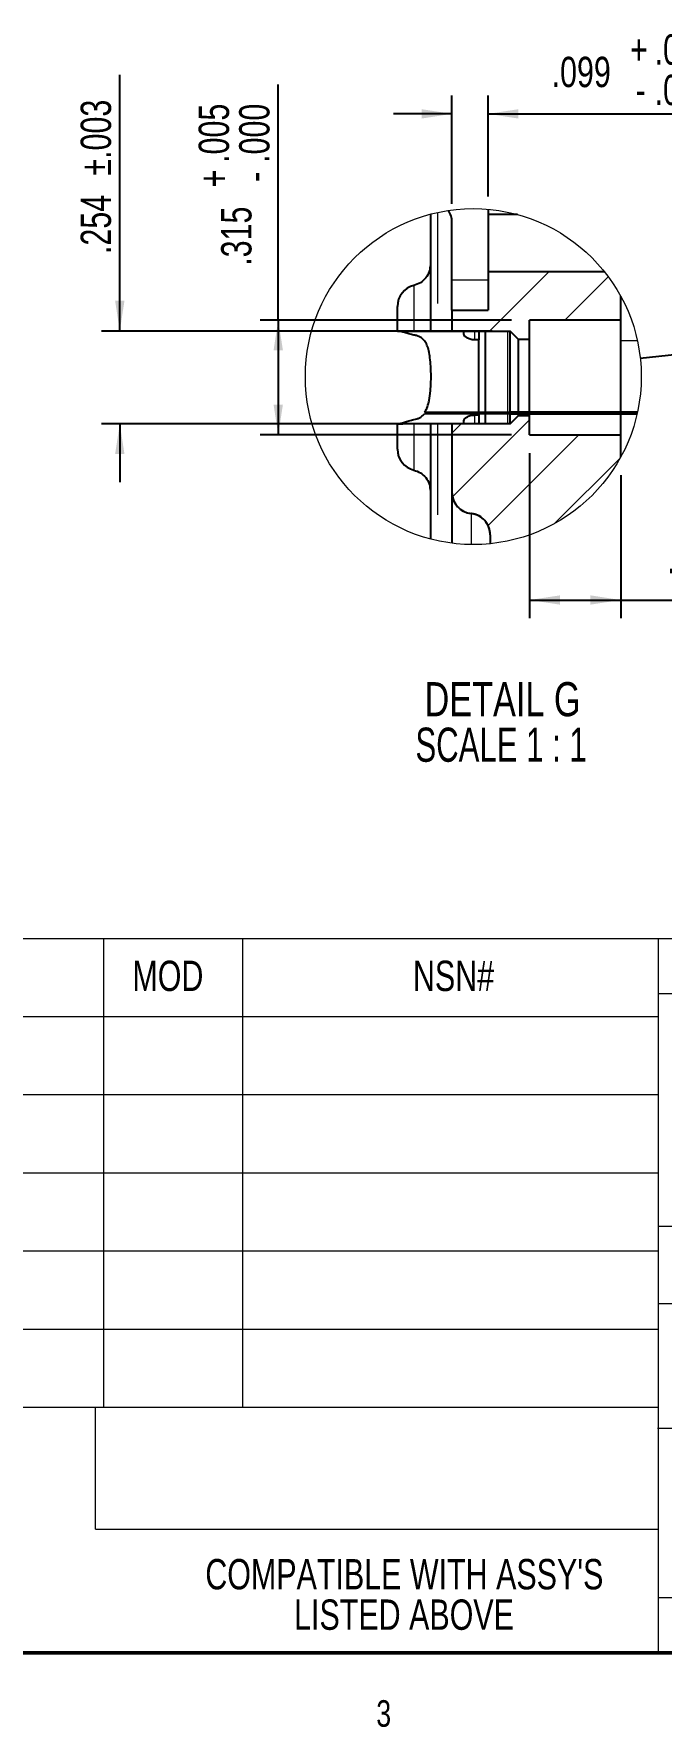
# Model space of a CAD drawing. Header units: inches. Extents: x 0.2 to 16.8, y 0.2 to 10.8.
# Drawn here: x 8.955 to 10.678, y 0.296 to 4.947 of the extents above; entities that cross this region are included whole.
import ezdxf

# ---------------------------------------------------------------- set-up
doc = ezdxf.new("R2010")
doc.units = ezdxf.units.IN
doc.header["$MEASUREMENT"] = 0
doc.linetypes.add('PHANTOM', pattern=[0.5, 0.25, -0.05, 0.05, -0.05, 0.05, -0.05])
doc.layers.add('FORMAT', color=7, linetype='Continuous')
doc.styles.add('SLDTEXTSTYLE0', font='TXT', dxfattribs={"width": 0.75})
doc.styles.add('SLDTEXTSTYLE3', font='TXT', dxfattribs={"width": 0.681818})
doc.dimstyles.new('SLDDIMSTYLE12', dxfattribs={"dimtxt": 0.18, "dimasz": 0.083333, "dimexe": 0, "dimexo": 0.0625, "dimgap": 0, "dimtad": 0, "dimtih": 1, "dimtoh": 1, "dimdec": 0, "dimrnd": 1e-09, "dimzin": 0, "dimdsep": 46, "dimtxsty": 'Standard', "dimblk1": 'NONE', "dimblk2": 'NONE', "dimsah": 1, "dimcen": 0.09, "dimadec": 0, "dimazin": 0, "dimtfac": 0.083333, "dimtdec": 0, "dimtofl": 0, "dimtmove": 0, "dimatfit": 3, "dimldrblk": 'NONE', "dimfxl": 1, "dimfrac": 2, "dimtolj": 1, "dimtzin": 0, "dimarcsym": 0})
doc.dimstyles.new('SLDDIMSTYLE49', dxfattribs={"dimtxt": 0.083333, "dimasz": 0.083333, "dimexe": 0, "dimexo": 0.0625, "dimgap": 0.020833, "dimtad": 2, "dimdec": 3, "dimrnd": 1e-09, "dimzin": 12, "dimdsep": 46, "dimtxsty": 'SLDTEXTSTYLE0', "dimsah": 1, "dimcen": 0.09, "dimadec": 0, "dimazin": 3, "dimtol": 1, "dimtp": 0.005, "dimtfac": 1, "dimtdec": 3, "dimtofl": 0, "dimtmove": 0, "dimatfit": 3, "dimfxl": 1, "dimfrac": 2, "dimtolj": 1, "dimtzin": 4, "dimarcsym": 0})
doc.dimstyles.new('SLDDIMSTYLE50', dxfattribs={"dimtxt": 0.083333, "dimasz": 0.083333, "dimexe": 0, "dimexo": 0.0625, "dimgap": 0.020833, "dimtad": 2, "dimdec": 3, "dimrnd": 1e-09, "dimzin": 12, "dimdsep": 46, "dimtxsty": 'SLDTEXTSTYLE0', "dimsah": 1, "dimcen": 0.09, "dimadec": 0, "dimazin": 3, "dimtol": 1, "dimtp": 0.003, "dimtm": 0.003, "dimtfac": 1, "dimtdec": 3, "dimtmove": 0, "dimatfit": 0, "dimfxl": 1, "dimfrac": 2, "dimtolj": 1, "dimarcsym": 0})
doc.dimstyles.new('SLDDIMSTYLE51', dxfattribs={"dimtxt": 0.083333, "dimasz": 0.083333, "dimexe": 0, "dimexo": 0.0625, "dimgap": 0.020833, "dimtad": 2, "dimdec": 3, "dimrnd": 1e-09, "dimzin": 12, "dimdsep": 46, "dimtxsty": 'SLDTEXTSTYLE0', "dimsah": 1, "dimcen": 0.09, "dimadec": 0, "dimazin": 3, "dimtol": 1, "dimtp": 0.002, "dimtfac": 1, "dimtdec": 3, "dimtmove": 0, "dimatfit": 0, "dimfxl": 1, "dimfrac": 2, "dimtolj": 1, "dimtzin": 4, "dimarcsym": 0})
doc.dimstyles.new('SLDDIMSTYLE52', dxfattribs={"dimtxt": 0.083333, "dimasz": 0.083333, "dimexe": 0, "dimexo": 0.0625, "dimgap": 0.020833, "dimtad": 2, "dimdec": 3, "dimrnd": 1e-09, "dimzin": 4, "dimdsep": 46, "dimtxsty": 'SLDTEXTSTYLE0', "dimsah": 1, "dimcen": 0.09, "dimadec": 0, "dimazin": 1, "dimtol": 1, "dimtp": 0.005, "dimtfac": 1, "dimtdec": 3, "dimtofl": 0, "dimtmove": 0, "dimatfit": 3, "dimfxl": 1, "dimfrac": 2, "dimtolj": 1, "dimtzin": 4, "dimarcsym": 0})

# ---------------------------------------------------------------- blocks, each defined once
blk = doc.blocks.new('SW_NOTE_0_1')
at = {"color": 0, "linetype": 'Continuous', "lineweight": 0, "char_height": 0.083333, "attachment_point": 2, "style": 'SLDTEXTSTYLE0'}
for s, insert in [("COMPATIBLE WITH ASSY'S", (0.6576, 0.1074)), ('LISTED ABOVE', (0.6567, -0.0037))]:
    blk.add_mtext(s, dxfattribs=dict(at, insert=insert))
blk = doc.blocks.new('_None')
blk = doc.blocks.new('SW_HATCH_0')
at = {"color": 0, "linetype": 'Continuous', "lineweight": 18}
for p, q in [((0, 0), (0.1641, 0.1641)), ((0.2072, 0.0304), (0.3262, 0.1494)), ((-0.1033, -0.2801), (-0.0777, -0.2545)), ((-0.1012, -0.4547), (0.1102, -0.2433)), ((-0.0041, -0.5344), (0.2454, -0.285)), ((0.1782, -0.5289), (0.3593, -0.3478))]:
    blk.add_line(p, q, dxfattribs=at)
blk = doc.blocks.new('_D_67')
at = {"layer": 'FORMAT'}
for p, q in [((9.6262, 4.1608), (9.6262, 4.8077)), ((10.2668, 4.1608), (9.5762, 4.1608)), ((9.6262, 4.1608), (9.6262, 3.8454)), ((10.2668, 3.8454), (9.5762, 3.8454))]:
    blk.add_line(p, q, dxfattribs=at)
for points in [[(9.6262, 4.1608), (9.6134, 4.0774), (9.6391, 4.0774)], [(9.6262, 3.8454), (9.6391, 3.9287), (9.6134, 3.9287)]]:
    blk.add_solid(points, dxfattribs=at)
at = {"layer": 'FORMAT', "attachment_point": 1, "rotation": 90, "style": 'SLDTEXTSTYLE0'}
for s, insert, char_height in [('.005', (9.4077, 4.5923), 0.08333), ('.000', (9.5188, 4.5923), 0.08333), ('+', (9.4077, 4.525), 0.0833), ('-', (9.5188, 4.5402), 0.0833), ('.315', (9.4694, 4.3096), 0.08333)]:
    blk.add_mtext(s, dxfattribs=dict(at, insert=insert, char_height=char_height))
blk = doc.blocks.new('_D_68')
at = {"layer": 'FORMAT'}
for p, q in [((9.191, 4.1302), (9.191, 4.8338)), ((10.2137, 4.1302), (9.141, 4.1302)), ((10.2137, 3.8759), (9.141, 3.8759)), ((9.191, 3.8759), (9.191, 3.7156))]:
    blk.add_line(p, q, dxfattribs=at)
for points in [[(9.191, 4.1302), (9.2039, 4.2136), (9.1782, 4.2136)], [(9.191, 3.8759), (9.1782, 3.7925), (9.2039, 3.7925)]]:
    blk.add_solid(points, dxfattribs=at)
at = {"layer": 'FORMAT', "char_height": 0.08333, "attachment_point": 1, "rotation": 90, "style": 'SLDTEXTSTYLE0'}
for s, insert in [('±.003', (9.0836, 4.5574)), ('.254', (9.0836, 4.3419))]:
    blk.add_mtext(s, dxfattribs=dict(at, insert=insert))
blk = doc.blocks.new('_D_69')
at = {"layer": 'FORMAT'}
for p, q in [((10.1032, 4.4795), (10.1032, 4.777)), ((10.2026, 4.5004), (10.2026, 4.777)), ((10.1032, 4.727), (9.943, 4.727)), ((10.2026, 4.727), (10.8752, 4.727))]:
    blk.add_line(p, q, dxfattribs=at)
for points in [[(10.1032, 4.727), (10.0199, 4.7398), (10.0199, 4.7141)], [(10.2026, 4.727), (10.286, 4.7141), (10.286, 4.7398)]]:
    blk.add_solid(points, dxfattribs=at)
at = {"layer": 'FORMAT', "attachment_point": 1, "style": 'SLDTEXTSTYLE0'}
for s, insert, char_height in [('+', (10.5925, 4.9455), 0.0833), ('.002', (10.6598, 4.9455), 0.08333), ('.099', (10.3771, 4.8838), 0.08333), ('.000', (10.6598, 4.8344), 0.08333), ('-', (10.6077, 4.8344), 0.0833)]:
    blk.add_mtext(s, dxfattribs=dict(at, insert=insert, char_height=char_height))
blk = doc.blocks.new('_D_70')
at = {"layer": 'FORMAT'}
for p, q in [((10.3168, 3.7954), (10.3168, 3.3417)), ((10.5668, 3.7342), (10.5668, 3.3417)), ((10.3168, 3.3917), (10.5668, 3.3917)), ((10.5668, 3.3917), (11.1925, 3.3917))]:
    blk.add_line(p, q, dxfattribs=at)
for points in [[(10.3168, 3.3917), (10.4001, 3.3789), (10.4001, 3.4045)], [(10.5668, 3.3917), (10.4835, 3.4045), (10.4835, 3.3789)]]:
    blk.add_solid(points, dxfattribs=at)
at = {"layer": 'FORMAT', "attachment_point": 1, "style": 'SLDTEXTSTYLE0'}
for s, insert, char_height in [('+', (10.9098, 3.6102), 0.0833), ('.005', (10.9771, 3.6102), 0.08333), ('.250', (10.6943, 3.5485), 0.08333), ('.000', (10.9771, 3.4991), 0.08333), ('-', (10.925, 3.4991), 0.0833)]:
    blk.add_mtext(s, dxfattribs=dict(at, insert=insert, char_height=char_height))
blk = doc.blocks.new('SW_NOTE_0_8')
at = {"layer": 'FORMAT', "color": 0, "char_height": 0.09375, "attachment_point": 2}
for s, insert, style in [('DETAIL G', (0.2637, 0.1209), 'SLDTEXTSTYLE0'), ('SCALE 1 : 1', (0.2596, -0.0041), 'SLDTEXTSTYLE3')]:
    blk.add_mtext(s, dxfattribs=dict(at, insert=insert, style=style))

msp = doc.modelspace()

# ---------------------------------------------------------------- linework, layer by layer
at = {"color": 7, "linetype": 'Continuous', "lineweight": 25}
for p, q in [((10.044165, 4.451332), (10.044165, 4.130322)), ((10.10322, 4.27107), (10.10322, 4.429535)), ((10.202629, 4.464826), (10.202629, 4.450443)), ((10.283055, 4.450443), (10.202629, 4.450443)), ((10.202629, 4.450443), (10.202629, 4.294453)), ((10.202629, 4.294453), (10.202629, 4.187429)), ((10.202629, 4.294453), (10.521399, 4.294453)), ((10.10322, 4.187429), (10.10322, 4.27107)), ((9.953614, 4.130322), (9.953614, 4.198296)), ((10.10322, 4.187429), (10.10322, 4.130322)), ((10.10322, 4.187429), (10.202629, 4.187429)), ((10.566803, 4.160752), (10.566803, 4.226444)), ((10.566803, 4.160752), (10.316803, 4.160752)), ((10.316803, 4.10756), (10.316803, 4.160752)), ((10.566803, 3.907791), (10.566803, 4.160752)), ((9.956906, 4.130322), (9.963879, 4.130322)), ((9.998905, 4.130322), (10.044165, 4.130322)), ((10.044165, 4.130322), (10.06385, 4.130322)), ((10.06385, 4.130322), (10.10322, 4.130322)), ((10.10322, 4.130322), (10.263653, 4.130322)), ((10.1357, 4.122212), (10.1357, 4.130322)), ((10.177039, 4.106197), (10.165228, 4.106197)), ((10.177039, 4.130322), (10.177039, 4.106197)), ((10.177039, 3.907791), (10.177039, 4.106197)), ((10.194755, 4.130322), (10.194755, 3.907791)), ((10.263653, 4.130322), (10.263653, 4.13022)), ((10.263653, 3.907791), (10.263653, 4.13022)), ((10.316803, 4.10756), (10.286291, 4.10756)), ((10.286291, 3.907791), (10.286291, 4.10756)), ((10.316803, 3.907791), (10.316803, 4.10756)), ((10.028173, 3.907791), (10.10322, 3.907791)), ((10.10322, 3.903341), (10.10322, 3.907791)), ((10.10322, 3.907791), (10.263653, 3.907791)), ((10.263653, 3.903341), (10.263653, 3.907791)), ((10.286291, 3.907791), (10.263653, 3.907791)), ((10.286291, 3.903341), (10.286291, 3.907791)), ((10.316803, 3.907791), (10.286291, 3.907791)), ((10.316803, 3.903341), (10.316803, 3.907791)), ((10.566803, 3.907791), (10.316803, 3.907791)), ((10.566803, 3.903341), (10.566803, 3.907791)), ((10.612825, 3.907791), (10.566803, 3.907791)), ((9.953614, 3.805929), (9.953614, 3.875872)), ((9.956516, 3.875872), (9.968682, 3.875872)), ((10.044165, 3.875872), (9.998893, 3.875872)), ((10.026523, 3.901307), (10.028174, 3.903342)), ((10.10322, 3.903341), (10.028173, 3.903341)), ((10.044165, 3.875872), (10.044165, 3.559312)), ((10.06385, 3.875872), (10.044165, 3.875872)), ((10.10322, 3.875872), (10.06385, 3.875872)), ((10.263653, 3.903341), (10.10322, 3.903341)), ((10.10322, 3.875872), (10.10322, 3.688222)), ((10.263653, 3.875872), (10.10322, 3.875872)), ((10.1357, 3.875872), (10.1357, 3.883982)), ((10.165228, 3.899997), (10.177039, 3.899997)), ((10.177039, 3.899997), (10.177039, 3.903341)), ((10.177039, 3.899997), (10.177039, 3.875872)), ((10.194755, 3.903341), (10.194755, 3.875872)), ((10.263653, 3.875873), (10.263653, 3.903341)), ((10.263653, 3.903341), (10.286291, 3.903341)), ((10.263653, 3.875873), (10.286291, 3.898511)), ((10.263653, 3.875873), (10.263653, 3.875872)), ((10.286291, 3.898511), (10.286291, 3.903341)), ((10.286291, 3.903341), (10.316803, 3.903341)), ((10.286291, 3.898511), (10.316803, 3.898511)), ((10.316803, 3.898511), (10.316803, 3.903341)), ((10.316803, 3.903341), (10.566803, 3.903341)), ((10.316803, 3.845361), (10.316803, 3.898511)), ((10.566803, 3.845361), (10.566803, 3.903341)), ((10.566803, 3.903341), (10.61184, 3.903341)), ((10.316803, 3.845361), (10.566803, 3.845361)), ((10.566803, 3.7842), (10.566803, 3.845361)), ((10.10322, 3.688222), (10.10322, 3.687819)), ((10.10322, 3.687819), (10.10322, 3.547775)), ((10.208535, 3.570689), (10.208535, 3.546379))]:
    msp.add_line(p, q, dxfattribs=at)
at = {"color": 8, "linetype": 'PHANTOM', "lineweight": 18}
for p, q in [((10.06385, 4.456071), (10.06385, 4.130322)), ((9.998889, 4.25542), (9.998889, 4.130334)), ((10.10322, 4.27107), (10.202629, 4.27107)), ((10.165228, 4.130322), (10.165228, 4.106197)), ((10.255779, 4.130322), (10.255779, 3.907791)), ((10.612631, 4.103747), (10.566803, 4.103747)), ((9.998889, 3.875869), (9.998889, 3.748887)), ((10.06385, 3.875872), (10.06385, 3.554573)), ((10.165228, 3.899997), (10.165228, 3.875872)), ((10.255779, 3.903341), (10.255779, 3.875872)), ((10.611636, 3.902447), (10.566803, 3.902447)), ((10.155877, 3.629446), (10.155877, 3.629111)), ((10.155877, 3.629111), (10.155877, 3.544061))]:
    msp.add_line(p, q, dxfattribs=at)
at = {"color": 7, "linetype": 'Continuous', "lineweight": 18}
for p, q in [((8.121319, 2.462325), (16.5, 2.462325)), ((9.145823, 2.462325), (9.145823, 1.17455)), ((9.528327, 2.462325), (9.528327, 1.17455)), ((10.670644, 0.5), (10.670644, 2.462325)), ((12.04759, 2.310008), (10.670644, 2.310008)), ((8.121319, 2.247696), (10.670644, 2.247696)), ((8.121319, 2.033066), (10.670644, 2.033066)), ((8.121319, 1.818437), (10.670644, 1.818437)), ((10.670644, 1.671713), (12.04759, 1.671713)), ((8.121319, 1.603808), (10.670644, 1.603808)), ((13.743667, 1.45857), (10.670644, 1.45857)), ((8.121319, 1.389179), (10.670644, 1.389179)), ((8.121319, 1.17455), (10.670644, 1.17455)), ((9.123928, 0.839558), (9.123928, 1.17455)), ((10.668257, 1.116779), (12.04759, 1.116779)), ((9.123928, 0.839558), (10.670644, 0.839558)), ((10.670644, 0.651537), (12.04759, 0.651537))]:
    msp.add_line(p, q, dxfattribs=at)
at = {"color": 7, "linetype": 'Continuous', "lineweight": 50}
msp.add_line((16.5, 0.5), (0.5, 0.5), dxfattribs=at)
at = {"color": 7, "linetype": 'Continuous', "lineweight": 25, "flags": 128}
msp.add_lwpolyline([(10.286291, 4.10756), (10.279842, 4.114016), (10.263653, 4.13022)], dxfattribs=at)
at = {"color": 7, "linetype": 'Continuous', "lineweight": 18}
msp.add_circle((10.161952, 4.005322), 0.461301, dxfattribs=at)
at = {"color": 7, "linetype": 'Continuous', "lineweight": 25}
for centre, radius, start, end in [((10.044923, 4.429609), 0.058297, 359.926768, 33.217079), ((10.012669, 4.198297), 0.059055, 103.493319, 180.000105), ((10.012669, 3.805929), 0.059055, 179.999959, 256.506617), ((10.162275, 3.687819), 0.059055, 179.999996, 263.780717), ((10.14948, 3.570404), 0.059055, 359.999949, 83.780821)]:
    msp.add_arc(centre, radius, start, end, dxfattribs=at)
for points, knots in [([(10.044165, 4.31298), (10.043521, 4.306412), (10.042233, 4.29328), (10.032248, 4.275853), (10.017586, 4.262142), (10.005121, 4.257799), (9.998889, 4.255628)], [0, 0, 0, 0, 0.2499794, 0.49983394, 0.74996626, 1, 1, 1, 1]), ([(9.953614, 4.130322), (9.954569, 4.130326), (9.958459, 4.130341), (9.967186, 4.130309), (9.981322, 4.130307), (9.992523, 4.130316), (9.998887, 4.130322)], [0, 0, 0, 0, 0.06328256, 0.2578104, 0.57825304, 1, 1, 1, 1]), ([(9.998889, 4.119306), (9.994198, 4.120256), (9.985482, 4.122022), (9.97386, 4.125903), (9.965577, 4.128685), (9.960443, 4.129939), (9.958211, 4.130279), (9.957234, 4.130311), (9.956906, 4.130322)], [0, 0, 0, 0, 0.32994602, 0.61297781, 0.84457889, 0.93256972, 0.97735187, 1, 1, 1, 1]), ([(10.028236, 4.103587), (10.024403, 4.107444), (10.01847, 4.113413), (10.007735, 4.117564), (10.001873, 4.118718), (9.998889, 4.119306)], [0, 0, 0, 0, 0.47265486, 0.73157486, 1, 1, 1, 1]), ([(10.04501, 4.033815), (10.044467, 4.041498), (10.043469, 4.055606), (10.040139, 4.075117), (10.035888, 4.091241), (10.03059, 4.099845), (10.028286, 4.103587)], [0, 0, 0, 0, 0.31809129, 0.58409512, 0.81913787, 1, 1, 1, 1]), ([(10.165228, 4.106197), (10.163219, 4.106283), (10.159236, 4.106453), (10.151938, 4.108148), (10.144635, 4.111525), (10.137809, 4.116246), (10.1363, 4.120515), (10.1357, 4.122212)], [0, 0, 0, 0, 0.16905966, 0.33534099, 0.62564571, 0.85126427, 1, 1, 1, 1]), ([(10.045028, 3.977147), (10.045524, 3.986592), (10.046516, 4.005481), (10.045512, 4.02437), (10.04501, 4.033815)], [0, 0, 0, 0, 0.49999112, 1, 1, 1, 1]), ([(10.028174, 3.907792), (10.030257, 3.911088), (10.035704, 3.919707), (10.039487, 3.933664), (10.04229, 3.948382), (10.044012, 3.962204), (10.044677, 3.971989), (10.045028, 3.977147)], [0, 0, 0, 0, 0.16142637, 0.42208002, 0.5924999, 0.78516786, 1, 1, 1, 1]), ([(9.998889, 3.875872), (9.992536, 3.875877), (9.981348, 3.875885), (9.967216, 3.875879), (9.958476, 3.875848), (9.954573, 3.875867), (9.953614, 3.875872)], [0, 0, 0, 0, 0.42091268, 0.74138918, 0.93640819, 1, 1, 1, 1]), ([(9.956516, 3.875872), (9.958697, 3.876224), (9.964238, 3.877117), (9.973476, 3.880618), (9.985278, 3.884626), (9.994158, 3.886489), (9.998885, 3.887481)], [0, 0, 0, 0, 0.15032396, 0.38197406, 0.67098679, 1, 1, 1, 1]), ([(9.998902, 3.887462), (10.001636, 3.888008), (10.007018, 3.889081), (10.01694, 3.89277), (10.022716, 3.897951), (10.026457, 3.901307)], [0, 0, 0, 0, 0.26663132, 0.52505824, 1, 1, 1, 1]), ([(10.1357, 3.883982), (10.1363, 3.885678), (10.137809, 3.889948), (10.144635, 3.894669), (10.151938, 3.898045), (10.159236, 3.899741), (10.163219, 3.899911), (10.165228, 3.899997)], [0, 0, 0, 0, 0.148735771, 0.374353065, 0.664657855, 0.830912585, 1, 1, 1, 1]), ([(9.998888, 3.7486), (10.005119, 3.746429), (10.017585, 3.742086), (10.032246, 3.728378), (10.042232, 3.710955), (10.04352, 3.697825), (10.044165, 3.691258)], [0, 0, 0, 0, 0.25006336, 0.50020896, 0.7500548, 1, 1, 1, 1]), ([(10.10322, 3.688222), (10.103223, 3.687812), (10.10327, 3.680774), (10.10592, 3.667061), (10.114856, 3.65171), (10.127425, 3.639596), (10.140908, 3.632061), (10.151658, 3.630183), (10.155877, 3.629446)], [0, 0, 0, 0, 0.0142895, 0.24534292, 0.47626119, 0.6209621, 0.85120122, 1, 1, 1, 1]), ([(10.208535, 3.570689), (10.208534, 3.570904), (10.20851, 3.577736), (10.206482, 3.588802), (10.198825, 3.60452), (10.187034, 3.617696), (10.171263, 3.626705), (10.160302, 3.628657), (10.155877, 3.629446)], [0, 0, 0, 0, 0.00748415, 0.23819529, 0.38288488, 0.61340773, 0.84393624, 1, 1, 1, 1])]:
    msp.add_open_spline(points, degree=3, knots=knots, dxfattribs=at)

# ---------------------------------------------------------------- block references
at = {"color": 7, "linetype": 'Continuous', "lineweight": 18}
msp.add_blockref('SW_HATCH_0', (10.206566, 4.130322), dxfattribs=at)
at = {"color": 7, "linetype": 'Continuous', "lineweight": 0}
msp.add_blockref('SW_NOTE_0_1', (9.314995, 0.650182), dxfattribs=at)
at = {"layer": 'FORMAT'}
msp.add_blockref('SW_NOTE_0_8', (9.978663, 3.045265), dxfattribs=at)

# ---------------------------------------------------------------- texts
at = {"color": 7, "linetype": 'Continuous', "lineweight": 0, "attachment_point": 2, "style": 'SLDTEXTSTYLE0'}
for s, insert, char_height in [('MOD', (9.323145, 2.40106), 0.0833333), ('NSN#', (10.107661, 2.40106), 0.0833333), ('3', (9.915932, 0.36976), 0.072917)]:
    msp.add_mtext(s, dxfattribs=dict(at, insert=insert, char_height=char_height))

# ---------------------------------------------------------------- dimensions: what is measured, and where the dimension line sits
at = {"layer": 'FORMAT'}
for base, p1, p2, dimstyle, picture, middle in [((10.10322, 4.726956), (10.202629, 4.450448), (10.10322, 4.429535), 'SLDDIMSTYLE51', '_D_69', (10.626157, 4.726956)), ((10.566803, 3.391706), (10.316803, 3.845361), (10.566803, 3.7842), 'SLDDIMSTYLE52', '_D_70', (10.943416, 3.391706))]:
    dim = msp.add_linear_dim(base=base, p1=p1, p2=p2, dimstyle=dimstyle, dxfattribs=at)
    dim.commit()
    dim.dimension.update_dxf_attribs({"geometry": picture, "text_midpoint": middle, "dimtype": 160})
for base, p1, p2, dimstyle, picture, middle in [((9.191035, 4.13022), (10.263653, 3.875873), (10.263653, 4.13022), 'SLDDIMSTYLE50', '_D_68', (9.191035, 4.587857)), ((9.626236, 3.845361), (10.316803, 4.160752), (10.316803, 3.845361), 'SLDDIMSTYLE49', '_D_67', (9.626236, 4.558667))]:
    dim = msp.add_linear_dim(base=base, p1=p1, p2=p2, angle=90, dimstyle=dimstyle, dxfattribs=at)
    dim.commit()
    dim.dimension.update_dxf_attribs({"geometry": picture, "text_midpoint": middle, "dimtype": 160})

# ---------------------------------------------------------------- leaders
at = {"color": 7, "linetype": 'Continuous', "lineweight": 18, "has_arrowhead": 0}
msp.add_leader([(10.620487, 4.055764), (11.564418, 4.159602)], dimstyle='SLDDIMSTYLE12', dxfattribs=at)

doc.saveas('drawing.dxf')
